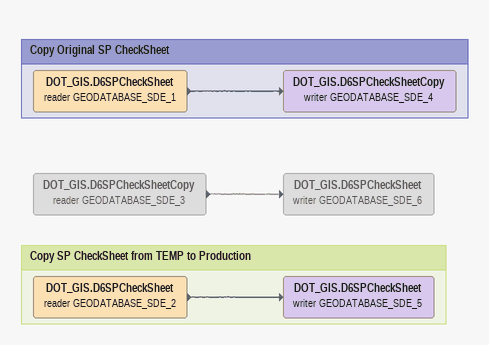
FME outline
DOT_GIS.D6SPCheckSheetCopy (reader GEODATABASE_SDE_3) [off]
    -> DOT_GIS.D6SPCheckSheet (writer GEODATABASE_SDE_6) [off]
DOT_GIS.D6SPCheckSheet (writer GEODATABASE_SDE_6) [off]

Bookmark: Copy Original SP CheckSheet
DOT_GIS.D6SPCheckSheet (reader GEODATABASE_SDE_1)
    -> DOT_GIS.D6SPCheckSheetCopy (writer GEODATABASE_SDE_4)
DOT_GIS.D6SPCheckSheetCopy (writer GEODATABASE_SDE_4)

Bookmark: Copy SP CheckSheet from TEMP to Production
DOT_GIS.D6SPCheckSheet (reader GEODATABASE_SDE_2)
    -> DOT_GIS.D6SPCheckSheet (writer GEODATABASE_SDE_5)
DOT_GIS.D6SPCheckSheet (writer GEODATABASE_SDE_5)
